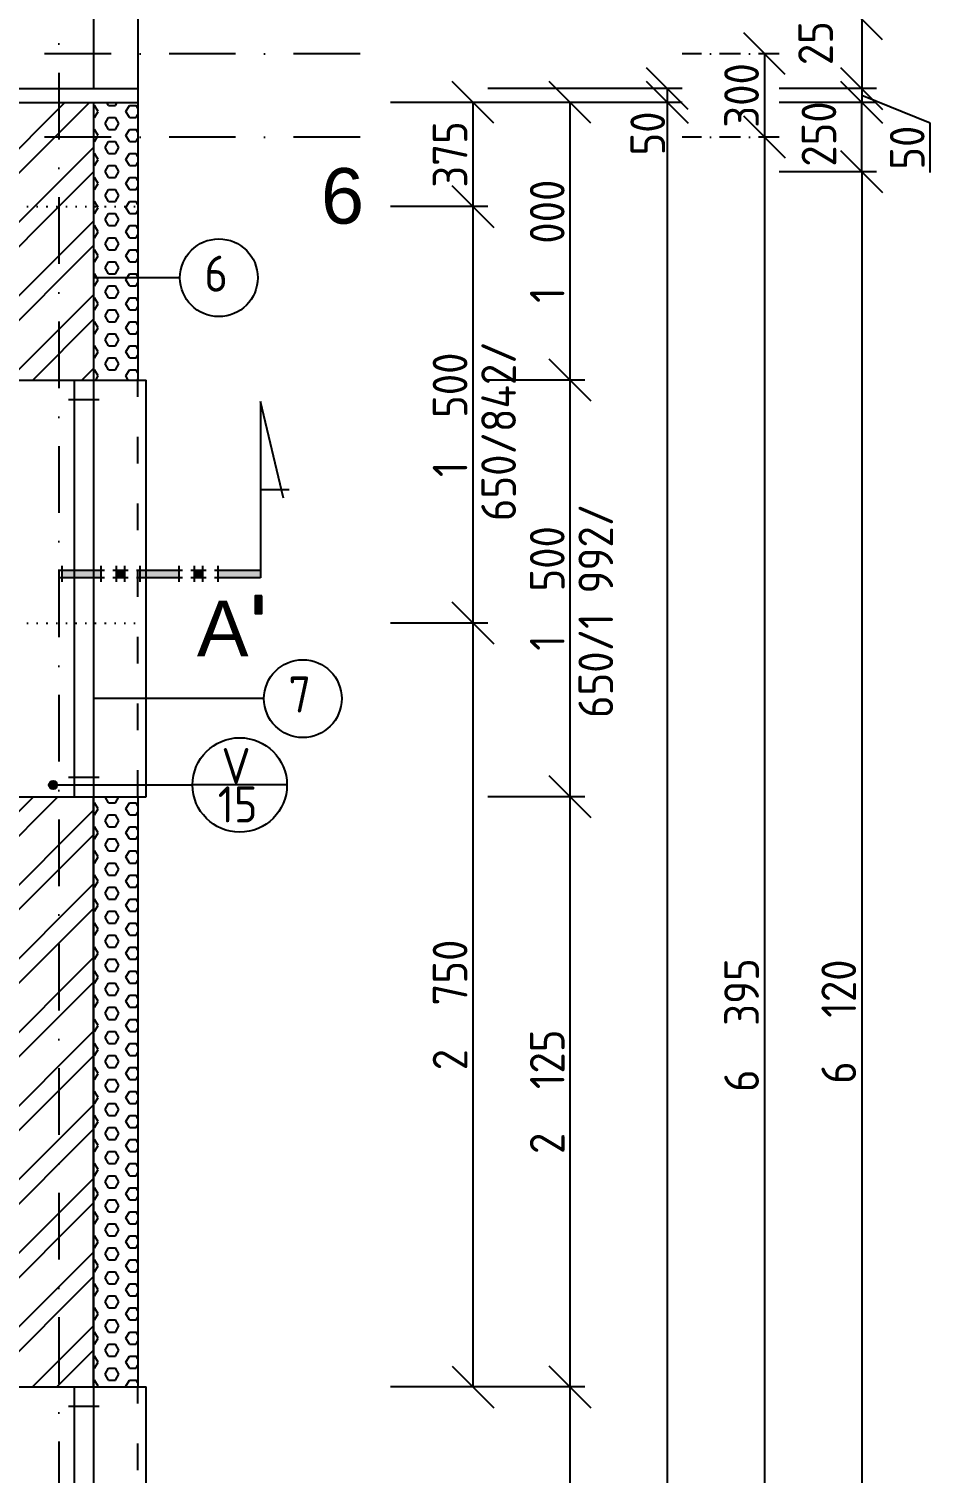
# Model space of a CAD drawing. Extents: x 4511820 to 5180432, y -1526536 to -944957.
# Drawn here: x 5040688 to 5043934, y -1141540 to -1136339 of the extents above; entities that cross this region are included whole.
import ezdxf

# ---------------------------------------------------------------- set-up
doc = ezdxf.new("R2010")
doc.units = 0
doc.header["$MEASUREMENT"] = 0
for name, pattern in [('ACAD_ISO03W100', [30, 12, -18]), ('ACAD_ISO07W100', [3.5, 0.5, -3]), ('BODKOCIARKOVANA_3', [5.6, 3, -1.3, 0, -1.3])]:
    doc.linetypes.add(name, pattern=pattern)
doc.layers.get('0').update_dxf_attribs({"linetype": 'CONTINUOUS'})
doc.layers.get('Defpoints').update_dxf_attribs({"color": 61, "linetype": 'CONTINUOUS'})
for name, color, linetype in [('KÓTY', 4, 'CONTINUOUS'), ('MÚRY', 1, 'CONTINUOUS'), ('OKNÁ', 143, 'CONTINUOUS'), ('osi', 253, 'CONTINUOUS'), ('TENKÁ', 7, 'CONTINUOUS'), ('ŠRAFY', 82, 'CONTINUOUS')]:
    doc.layers.add(name, color=color, linetype=linetype)
doc.styles.add('styl1', font='arial.ttf')
doc.styles.add('STYLE1', font='isocp.shx')
doc.dimstyles.new('STANDARD-50', dxfattribs={"dimtxt": 125, "dimasz": 150, "dimexe": 10, "dimexo": 200, "dimgap": 20, "dimtad": 1, "dimdsep": 46, "dimlunit": 6, "dimtxsty": 'STYLE1', "dimblk1": 'OBLIQUE', "dimblk2": 'OBLIQUE', "dimsah": 1, "dimcen": 2.5, "dimse1": 1, "dimse2": 1, "dimadec": 0, "dimazin": 0, "dimtfac": 1, "dimtmove": 1, "dimatfit": 3, "dimldrblk": 'OBLIQUE', "dimfxl": 1, "dimtolj": 1, "dimtzin": 0, "dimarcsym": 0})
pattern_1 = [(45, (584112, 91563.12), (-132.5825215, 132.5825215), []), (45, (584200.39, 91563.12), (-132.5825215, 132.5825215), [])]

# ---------------------------------------------------------------- blocks, each defined once
blk = doc.blocks.new('_OBLIQUE')
at = {"color": 0, "linetype": 'ByBlock'}
blk.add_line((-0.5, -0.5), (0.5, 0.5), dxfattribs=at)
blk = doc.blocks.new('*D12829')
at = {"layer": 'Defpoints', "color": 0}
for p in [(5040796, -1136429.2), (5040796, -1136729.2), (5043337.5, -1136729.2)]:
    blk.add_point(p, dxfattribs=at)
at = {"layer": 'KÓTY', "color": 0, "lineweight": -2}
blk.add_line((5043337.5, -1136429.2), (5043337.5, -1136729.2), dxfattribs=at)
at = {"layer": 'KÓTY', "color": 0, "linetype": 'ByBlock', "lineweight": -2, "xscale": 150, "yscale": 150, "zscale": 150}
for p, rotation in [((5043337.5, -1136429.2), 90), ((5043337.5, -1136729.2), 270)]:
    blk.add_blockref('_OBLIQUE', p, dxfattribs=dict(at, rotation=rotation))
at = {"layer": 'KÓTY', "color": 0, "insert": (5043255, -1136579.2), "char_height": 125, "attachment_point": 5, "rotation": 90, "style": 'STYLE1'}
blk.add_mtext('\\A1;300', dxfattribs=at)
blk = doc.blocks.new('*D12830')
at = {"layer": 'Defpoints', "color": 0}
for p in [(5041081, -1136554.2), (5041081, -1136604.2), (5042987.5, -1136604.2)]:
    blk.add_point(p, dxfattribs=at)
at = {"layer": 'KÓTY', "color": 0, "lineweight": -2}
blk.add_line((5042987.5, -1136554.2), (5042987.5, -1136604.2), dxfattribs=at)
at = {"layer": 'KÓTY', "color": 0, "linetype": 'ByBlock', "lineweight": -2, "xscale": 150, "yscale": 150, "zscale": 150}
for p, rotation in [((5042987.5, -1136554.2), 90), ((5042987.5, -1136604.2), 270)]:
    blk.add_blockref('_OBLIQUE', p, dxfattribs=dict(at, rotation=rotation))
at = {"layer": 'KÓTY', "color": 0, "insert": (5042917, -1136716), "char_height": 125, "attachment_point": 5, "rotation": 90, "style": 'STYLE1'}
blk.add_mtext('\\A1;50', dxfattribs=at)
blk = doc.blocks.new('*D12831')
at = {"layer": 'Defpoints', "color": 0}
for p in [(5040541, -1136304.2), (5040541, -1136554.2), (5043687.5, -1136554.2)]:
    blk.add_point(p, dxfattribs=at)
at = {"layer": 'KÓTY', "color": 0, "lineweight": -2}
blk.add_line((5043687.5, -1136304.2), (5043687.5, -1136554.2), dxfattribs=at)
at = {"layer": 'KÓTY', "color": 0, "linetype": 'ByBlock', "lineweight": -2, "xscale": 150, "yscale": 150, "zscale": 150}
for p, rotation in [((5043687.5, -1136304.2), 90), ((5043687.5, -1136554.2), 270)]:
    blk.add_blockref('_OBLIQUE', p, dxfattribs=dict(at, rotation=rotation))
at = {"layer": 'KÓTY', "color": 0, "insert": (5043521.5, -1136352.5), "char_height": 125, "attachment_point": 5, "rotation": 90, "style": 'STYLE1'}
blk.add_mtext('\\A1;250', dxfattribs=at)
blk = doc.blocks.new('*D12832')
at = {"layer": 'Defpoints', "color": 0}
for p in [(5040541, -1136854.2), (5040541, -1142974.2), (5043687.5, -1142974.2)]:
    blk.add_point(p, dxfattribs=at)
at = {"layer": 'KÓTY', "color": 0, "lineweight": -2}
blk.add_line((5043687.5, -1136854.2), (5043687.5, -1142974.2), dxfattribs=at)
at = {"layer": 'KÓTY', "color": 0, "linetype": 'ByBlock', "lineweight": -2, "xscale": 150, "yscale": 150, "zscale": 150}
for p, rotation in [((5043687.5, -1136854.2), 90), ((5043687.5, -1142974.2), 270)]:
    blk.add_blockref('_OBLIQUE', p, dxfattribs=dict(at, rotation=rotation))
at = {"layer": 'KÓTY', "color": 0, "insert": (5043605, -1139914.2), "char_height": 125, "attachment_point": 5, "rotation": 90, "style": 'STYLE1'}
blk.add_mtext('\\A1;6ﾠ120', dxfattribs=at)
blk = doc.blocks.new('*D12833')
at = {"layer": 'Defpoints', "color": 0}
for p in [(5040541, -1136604.2), (5043687.5, -1136604.2), (5040541, -1136854.2)]:
    blk.add_point(p, dxfattribs=at)
at = {"layer": 'KÓTY', "color": 0, "lineweight": -2}
blk.add_line((5043687.5, -1136854.2), (5043687.5, -1136604.2), dxfattribs=at)
at = {"layer": 'KÓTY', "color": 0, "linetype": 'ByBlock', "lineweight": -2, "xscale": 150, "yscale": 150, "zscale": 150}
for p, rotation in [((5043687.5, -1136604.2), 90), ((5043687.5, -1136854.2), 270)]:
    blk.add_blockref('_OBLIQUE', p, dxfattribs=dict(at, rotation=rotation))
at = {"layer": 'KÓTY', "color": 0, "insert": (5043533.5, -1136718), "char_height": 125, "attachment_point": 5, "rotation": 90, "style": 'STYLE1'}
blk.add_mtext('\\A1;250', dxfattribs=at)
blk = doc.blocks.new('*D12834')
at = {"layer": 'Defpoints', "color": 0}
for p in [(5041081, -1136554.2), (5041081, -1136604.2), (5043687.5, -1136604.2)]:
    blk.add_point(p, dxfattribs=at)
at = {"layer": 'KÓTY', "color": 0, "lineweight": -2}
for p, q in [((5043687.5, -1136554.2), (5043687.5, -1136604.2)), ((5043934, -1136678.5), (5043687.5, -1136579.2)), ((5043934, -1136856.1), (5043934, -1136678.5))]:
    blk.add_line(p, q, dxfattribs=at)
at = {"layer": 'KÓTY', "color": 0, "linetype": 'ByBlock', "lineweight": -2, "xscale": 150, "yscale": 150, "zscale": 150}
for p, rotation in [((5043687.5, -1136554.2), 90), ((5043687.5, -1136604.2), 270)]:
    blk.add_blockref('_OBLIQUE', p, dxfattribs=dict(at, rotation=rotation))
at = {"layer": 'KÓTY', "color": 0, "insert": (5043851.5, -1136767.3), "char_height": 125, "attachment_point": 5, "rotation": 90, "style": 'STYLE1'}
blk.add_mtext('\\A1;50', dxfattribs=at)
blk = doc.blocks.new('*D12835')
at = {"layer": 'Defpoints', "color": 0}
for p in [(5041881, -1136729.2), (5041881, -1143124.2), (5043337.5, -1143124.2)]:
    blk.add_point(p, dxfattribs=at)
at = {"layer": 'KÓTY', "color": 0, "lineweight": -2}
blk.add_line((5043337.5, -1136729.2), (5043337.5, -1143124.2), dxfattribs=at)
at = {"layer": 'KÓTY', "color": 0, "linetype": 'ByBlock', "lineweight": -2, "xscale": 150, "yscale": 150, "zscale": 150}
for p, rotation in [((5043337.5, -1136729.2), 90), ((5043337.5, -1143124.2), 270)]:
    blk.add_blockref('_OBLIQUE', p, dxfattribs=dict(at, rotation=rotation))
at = {"layer": 'KÓTY', "color": 0, "insert": (5043255, -1139926.7), "char_height": 125, "attachment_point": 5, "rotation": 90, "style": 'STYLE1'}
blk.add_mtext('\\A1;6ﾠ395', dxfattribs=at)
blk = doc.blocks.new('*D12841')
at = {"layer": 'Defpoints', "color": 0}
for p in [(5040921, -1136604.2), (5040921, -1169449.2), (5042987.5, -1169449.2)]:
    blk.add_point(p, dxfattribs=at)
at = {"layer": 'KÓTY', "color": 0, "lineweight": -2}
blk.add_line((5042987.5, -1136604.2), (5042987.5, -1169449.2), dxfattribs=at)
at = {"layer": 'KÓTY', "color": 0, "linetype": 'ByBlock', "lineweight": -2, "xscale": 150, "yscale": 150, "zscale": 150}
for p, rotation in [((5042987.5, -1136604.2), 90), ((5042987.5, -1169449.2), 270)]:
    blk.add_blockref('_OBLIQUE', p, dxfattribs=dict(at, rotation=rotation))
at = {"layer": 'KÓTY', "color": 0, "insert": (5042905, -1153026.7), "char_height": 125, "attachment_point": 5, "rotation": 90, "style": 'STYLE1'}
blk.add_mtext('\\A1;32ﾠ845', dxfattribs=at)
blk = doc.blocks.new('*D12857')
at = {"layer": 'Defpoints', "color": 0}
for p in [(5040921, -1141229.2), (5042637.5, -1141229.2), (5040921, -1142729.2)]:
    blk.add_point(p, dxfattribs=at)
at = {"layer": 'KÓTY', "color": 0, "lineweight": -2}
blk.add_line((5042637.5, -1142729.2), (5042637.5, -1141229.2), dxfattribs=at)
at = {"layer": 'KÓTY', "color": 0, "linetype": 'ByBlock', "lineweight": -2, "xscale": 150, "yscale": 150, "zscale": 150}
for p, rotation in [((5042637.5, -1141229.2), 90), ((5042637.5, -1142729.2), 270)]:
    blk.add_blockref('_OBLIQUE', p, dxfattribs=dict(at, rotation=rotation))
at = {"layer": 'KÓTY', "color": 0, "insert": (5042555, -1141979.2), "char_height": 125, "attachment_point": 5, "rotation": 90, "style": 'STYLE1'}
blk.add_mtext('\\A1;1ﾠ500', dxfattribs=at)
blk = doc.blocks.new('*D12858')
at = {"layer": 'Defpoints', "color": 0}
for p in [(5040921, -1139104.2), (5042637.5, -1139104.2), (5040921, -1141229.2)]:
    blk.add_point(p, dxfattribs=at)
at = {"layer": 'KÓTY', "color": 0, "lineweight": -2}
blk.add_line((5042637.5, -1141229.2), (5042637.5, -1139104.2), dxfattribs=at)
at = {"layer": 'KÓTY', "color": 0, "linetype": 'ByBlock', "lineweight": -2, "xscale": 150, "yscale": 150, "zscale": 150}
for p, rotation in [((5042637.5, -1139104.2), 90), ((5042637.5, -1141229.2), 270)]:
    blk.add_blockref('_OBLIQUE', p, dxfattribs=dict(at, rotation=rotation))
at = {"layer": 'KÓTY', "color": 0, "insert": (5042555, -1140166.7), "char_height": 125, "attachment_point": 5, "rotation": 90, "style": 'STYLE1'}
blk.add_mtext('\\A1;2ﾠ125', dxfattribs=at)
blk = doc.blocks.new('*D12859')
at = {"layer": 'Defpoints', "color": 0}
for p in [(5040921, -1137604.2), (5042637.5, -1137604.2), (5040921, -1139104.2)]:
    blk.add_point(p, dxfattribs=at)
at = {"layer": 'KÓTY', "color": 0, "lineweight": -2}
blk.add_line((5042637.5, -1139104.2), (5042637.5, -1137604.2), dxfattribs=at)
at = {"layer": 'KÓTY', "color": 0, "linetype": 'ByBlock', "lineweight": -2, "xscale": 150, "yscale": 150, "zscale": 150}
for p, rotation in [((5042637.5, -1137604.2), 90), ((5042637.5, -1139104.2), 270)]:
    blk.add_blockref('_OBLIQUE', p, dxfattribs=dict(at, rotation=rotation))
at = {"layer": 'KÓTY', "color": 0, "insert": (5042555, -1138354.2), "char_height": 125, "attachment_point": 5, "rotation": 90, "style": 'STYLE1'}
blk.add_mtext('\\A1;1ﾠ500', dxfattribs=at)
blk = doc.blocks.new('*D12860')
at = {"layer": 'Defpoints', "color": 0}
for p in [(5040921, -1136604.2), (5042637.5, -1136604.2), (5040921, -1137604.2)]:
    blk.add_point(p, dxfattribs=at)
at = {"layer": 'KÓTY', "color": 0, "lineweight": -2}
blk.add_line((5042637.5, -1137604.2), (5042637.5, -1136604.2), dxfattribs=at)
at = {"layer": 'KÓTY', "color": 0, "linetype": 'ByBlock', "lineweight": -2, "xscale": 150, "yscale": 150, "zscale": 150}
for p, rotation in [((5042637.5, -1136604.2), 90), ((5042637.5, -1137604.2), 270)]:
    blk.add_blockref('_OBLIQUE', p, dxfattribs=dict(at, rotation=rotation))
at = {"layer": 'KÓTY', "color": 0, "insert": (5042555, -1137104.2), "char_height": 125, "attachment_point": 5, "rotation": 90, "style": 'STYLE1'}
blk.add_mtext('\\A1;1ﾠ000', dxfattribs=at)
blk = doc.blocks.new('*D12871')
at = {"layer": 'Defpoints', "color": 0}
for p in [(5041081, -1136604.2), (5041081, -1136979.2), (5042287.5, -1136979.2)]:
    blk.add_point(p, dxfattribs=at)
at = {"layer": 'KÓTY', "color": 0, "lineweight": -2}
blk.add_line((5042287.5, -1136604.2), (5042287.5, -1136979.2), dxfattribs=at)
at = {"layer": 'KÓTY', "color": 0, "linetype": 'ByBlock', "lineweight": -2, "xscale": 150, "yscale": 150, "zscale": 150}
for p, rotation in [((5042287.5, -1136604.2), 90), ((5042287.5, -1136979.2), 270)]:
    blk.add_blockref('_OBLIQUE', p, dxfattribs=dict(at, rotation=rotation))
at = {"layer": 'KÓTY', "color": 0, "insert": (5042205, -1136791.7), "char_height": 125, "attachment_point": 5, "rotation": 90, "style": 'STYLE1'}
blk.add_mtext('\\A1;375', dxfattribs=at)
blk = doc.blocks.new('*D12872')
at = {"layer": 'Defpoints', "color": 0}
for p in [(5041081, -1136979.2), (5041081, -1138479.2), (5042287.5, -1138479.2)]:
    blk.add_point(p, dxfattribs=at)
at = {"layer": 'KÓTY', "color": 0, "lineweight": -2}
blk.add_line((5042287.5, -1136979.2), (5042287.5, -1138479.2), dxfattribs=at)
at = {"layer": 'KÓTY', "color": 0, "linetype": 'ByBlock', "lineweight": -2, "xscale": 150, "yscale": 150, "zscale": 150}
for p, rotation in [((5042287.5, -1136979.2), 90), ((5042287.5, -1138479.2), 270)]:
    blk.add_blockref('_OBLIQUE', p, dxfattribs=dict(at, rotation=rotation))
at = {"layer": 'KÓTY', "color": 0, "insert": (5042205, -1137729.2), "char_height": 125, "attachment_point": 5, "rotation": 90, "style": 'STYLE1'}
blk.add_mtext('\\A1;1ﾠ500', dxfattribs=at)
blk = doc.blocks.new('*D12873')
at = {"layer": 'Defpoints', "color": 0}
for p in [(5040921, -1138479.2), (5040921, -1141229.2), (5042287.5, -1141229.2)]:
    blk.add_point(p, dxfattribs=at)
at = {"layer": 'KÓTY', "color": 0, "lineweight": -2}
blk.add_line((5042287.5, -1138479.2), (5042287.5, -1141229.2), dxfattribs=at)
at = {"layer": 'KÓTY', "color": 0, "linetype": 'ByBlock', "lineweight": -2, "xscale": 150, "yscale": 150, "zscale": 150}
for p, rotation in [((5042287.5, -1138479.2), 90), ((5042287.5, -1141229.2), 270)]:
    blk.add_blockref('_OBLIQUE', p, dxfattribs=dict(at, rotation=rotation))
at = {"layer": 'KÓTY', "color": 0, "insert": (5042205, -1139854.2), "char_height": 125, "attachment_point": 5, "rotation": 90, "style": 'STYLE1'}
blk.add_mtext('\\A1;2ﾠ750', dxfattribs=at)

msp = doc.modelspace()

# ---------------------------------------------------------------- hatches: boundary and pattern name
at = {"layer": 'TENKÁ'}
h = msp.add_hatch(color=256, dxfattribs=at)
h.dxf.hatch_style = 1
h.paths.add_polyline_path([(5040947.687, -1138315.625), (5040947.687, -1138289.75), (5040806.562, -1138289.75), (5040806.562, -1138315.625)])
h = msp.add_hatch(color=256, dxfattribs=at)
h.dxf.hatch_style = 1
h.paths.add_polyline_path([(5041032.812, -1138315.625), (5041032.812, -1138289.75), (5041002.562, -1138289.75), (5041002.562, -1138315.625)])
h = msp.add_hatch(color=256, dxfattribs=at)
h.dxf.hatch_style = 1
h.paths.add_polyline_path([(5041087.687, -1138315.625), (5041228.812, -1138315.625), (5041228.812, -1138289.75), (5041087.687, -1138289.75)])
h = msp.add_hatch(color=256, dxfattribs=at)
h.dxf.hatch_style = 1
h.paths.add_polyline_path([(5041313.937, -1138315.625), (5041313.937, -1138289.75), (5041283.687, -1138289.75), (5041283.687, -1138315.625)])
h = msp.add_hatch(color=256, dxfattribs=at)
h.dxf.hatch_style = 1
h.paths.add_polyline_path([(5041368.812, -1138315.625), (5041522.437, -1138315.625), (5041522.437, -1138289.75), (5041368.812, -1138289.75)])
h = msp.add_hatch(color=256, dxfattribs=at)
h.dxf.hatch_style = 1
h.paths.add_polyline_path([(5041503.062, -1138380.5), (5041503.062, -1138444.125), (5041526.687, -1138444.125), (5041526.687, -1138380.5)])
h = msp.add_hatch(color=256, dxfattribs=at)
h.dxf.hatch_style = 1
h.paths.add_polyline_path([(5040790.327, -1139061.957, 2.41421356), (5040775.327, -1139076.957, 0.41421356)])
at = {"layer": 'ŠRAFY'}
h = msp.add_hatch(dxfattribs=at)
h.set_pattern_fill('ANSI32', color=256, scale=500)
h.set_pattern_definition(pattern_1)
h.paths.add_polyline_path([(5040921, -1136979.191), (5040921, -1136604.191), (5040541, -1136604.191), (5040541, -1136854.191), (5040541, -1136979.191)])
h = msp.add_hatch(dxfattribs=at)
h.set_pattern_fill('HEX', color=256, scale=200)
h.paths.add_polyline_path([(5041081, -1136604.191), (5040921, -1136604.191), (5040921, -1137604.191), (5041081, -1137604.191), (5041081, -1137235.691)])
h = msp.add_hatch(dxfattribs=at)
h.set_pattern_fill('ANSI32', color=256, scale=500)
h.set_pattern_definition(pattern_1)
h.paths.add_polyline_path([(5040921, -1137604.191), (5040921, -1136979.191), (5040541, -1136979.191), (5040541, -1137604.191)])
h = msp.add_hatch(dxfattribs=at)
h.set_pattern_fill('ANSI32', color=256, scale=500)
h.set_pattern_definition(pattern_1)
h.paths.add_polyline_path([(5040851, -1141229.191), (5040921, -1141229.191), (5040921, -1139104.191), (5040851, -1139104.191), (5040541, -1139104.191), (5040541, -1139154.191), (5040541, -1139354.191), (5040541, -1140954.191), (5040541, -1141154.191), (5040541, -1141229.191)])
h = msp.add_hatch(dxfattribs=at)
h.set_pattern_fill('HEX', color=256, scale=200)
h.paths.add_polyline_path([(5041081, -1141229.191), (5041081, -1139104.191), (5040921, -1139104.191), (5040921, -1141229.191)])

# ---------------------------------------------------------------- linework, layer by layer
at = {"layer": 'KÓTY', "linetype": 'BODKOCIARKOVANA_3', "ltscale": 25}
for p, q in [((5043390.903, -1136429.191), (5043040.903, -1136429.191)), ((5043390.903, -1136729.191), (5043040.903, -1136729.191))]:
    msp.add_line(p, q, dxfattribs=at)
at = {"layer": 'KÓTY', "ltscale": 25}
for p, q in [((5042690.903, -1136554.191), (5042340.903, -1136554.191)), ((5043040.903, -1136554.191), (5042690.903, -1136554.191)), ((5043740.903, -1136554.191), (5043390.903, -1136554.191)), ((5042690.903, -1136604.191), (5042340.903, -1136604.191)), ((5043040.903, -1136604.191), (5042690.903, -1136604.191)), ((5043740.903, -1136604.191), (5043390.903, -1136604.191)), ((5043740.903, -1136854.191), (5043390.903, -1136854.191))]:
    msp.add_line(p, q, dxfattribs=at)
at = {"layer": 'KÓTY', "ltscale": 0.25}
for p, q in [((5042340.903, -1136604.191), (5041990.903, -1136604.191)), ((5042340.903, -1136979.191), (5041990.903, -1136979.191)), ((5042690.903, -1137604.191), (5042340.903, -1137604.191)), ((5042340.903, -1138479.191), (5041990.903, -1138479.191)), ((5042690.903, -1139104.191), (5042340.903, -1139104.191)), ((5042340.903, -1141229.191), (5041990.903, -1141229.191)), ((5042690.903, -1141229.191), (5042340.903, -1141229.191))]:
    msp.add_line(p, q, dxfattribs=at)
at = {"layer": 'MÚRY'}
for p, q in [((5041081, -1135057), (5041081, -1137604.191)), ((5040541, -1137604.191), (5041081, -1137604.191)), ((5040541, -1139104.191), (5041081, -1139104.191)), ((5041081, -1139104.191), (5041081, -1141229.191)), ((5041081, -1139104.191), (5041081, -1141229.191)), ((5040541, -1141229.191), (5041081, -1141229.191))]:
    msp.add_line(p, q, dxfattribs=at)
at = {"layer": 'OKNÁ', "ltscale": 0.25}
for p, q in [((5041232.354, -1137235.691), (5040926, -1137235.691)), ((5040851, -1137604.191), (5040851, -1139104.191)), ((5040921, -1137604.191), (5040921, -1139104.191)), ((5040831, -1137674.191), (5040941, -1137674.191)), ((5040831, -1137674.191), (5040941, -1137674.191)), ((5041534.854, -1138751.191), (5040921, -1138751.191)), ((5040831, -1139034.191), (5040941, -1139034.191)), ((5040831, -1139034.191), (5040941, -1139034.191)), ((5040851, -1141229.191), (5040851, -1142729.191)), ((5040921, -1141229.191), (5040921, -1142729.191)), ((5040831, -1141299.191), (5040941, -1141299.191)), ((5040831, -1141299.191), (5040941, -1141299.191))]:
    msp.add_line(p, q, dxfattribs=at)
for centre in [(5041372.354, -1137235.691), (5041674.854, -1138751.191)]:
    msp.add_circle(centre, 140, dxfattribs=at)
at = {"layer": 'osi', "linetype": 'BODKOCIARKOVANA_3', "ltscale": 80}
for p, q in [((5040796, -1134257), (5040796, -1171774.191)), ((5041881, -1136429.191), (4978211, -1136429.191)), ((5041881, -1136729.191), (4978211, -1136729.191))]:
    msp.add_line(p, q, dxfattribs=at)
at = {"layer": 'TENKÁ'}
for p, q in [((5040921, -1135057), (5040921, -1136554.191)), ((5037041, -1136554.191), (5041081, -1136554.191)), ((5037041, -1136604.191), (5041081, -1136604.191)), ((5040921, -1136604.191), (5040921, -1137604.191)), ((5041522.437, -1137680.625), (5041522.437, -1138315.625)), ((5041605.562, -1138029.25), (5041522.437, -1137680.625)), ((5041522.437, -1137998.125), (5041625.687, -1137998.125)), ((5040960.187, -1138289.75), (5040794.062, -1138289.75)), ((5040806.562, -1138273.5), (5040806.562, -1138330.5)), ((5040947.687, -1138273.5), (5040947.687, -1138330.5)), ((5041045.312, -1138289.75), (5040990.062, -1138289.75)), ((5041002.562, -1138273.5), (5041002.562, -1138330.5)), ((5041032.812, -1138273.5), (5041032.812, -1138330.5)), ((5041241.312, -1138289.75), (5041075.187, -1138289.75)), ((5041087.687, -1138273.5), (5041087.687, -1138330.5)), ((5041228.812, -1138273.5), (5041228.812, -1138330.5)), ((5041326.437, -1138289.75), (5041271.187, -1138289.75)), ((5041283.687, -1138273.5), (5041283.687, -1138330.5)), ((5041313.937, -1138273.5), (5041313.937, -1138330.5)), ((5041522.437, -1138289.75), (5041356.312, -1138289.75)), ((5041368.812, -1138273.5), (5041368.812, -1138330.5)), ((5040960.187, -1138315.625), (5040794.062, -1138315.625)), ((5041045.312, -1138315.625), (5040990.062, -1138315.625)), ((5041241.312, -1138315.625), (5041075.187, -1138315.625)), ((5041326.437, -1138315.625), (5041271.187, -1138315.625)), ((5041522.437, -1138315.625), (5041356.312, -1138315.625)), ((5040921, -1141229.191), (5040921, -1139104.191)), ((5040921, -1139104.191), (5040921, -1141229.191))]:
    msp.add_line(p, q, dxfattribs=at)
at = {"layer": 'TENKÁ', "linetype": 'ACAD_ISO07W100', "ltscale": 10}
for p, q in [((5040541, -1136979.191), (5041081, -1136979.191)), ((5040541, -1138479.191), (5041081, -1138479.191))]:
    msp.add_line(p, q, dxfattribs=at)
at = {"layer": 'TENKÁ', "linetype": 'ACAD_ISO03W100', "ltscale": 8}
for p, q in [((5041081, -1139104.191), (5041081, -1137604.191)), ((5041081, -1142729.191), (5041081, -1141229.191))]:
    msp.add_line(p, q, dxfattribs=at)
at = {"layer": 'TENKÁ', "ltscale": 0.25}
for p, q in [((5041081, -1137604.191), (5041111, -1137604.191)), ((5041111, -1139104.191), (5041111, -1137604.191)), ((5040775.327, -1139061.957), (5041277.729, -1139061.957)), ((5041617.729, -1139061.957), (5041277.729, -1139061.957)), ((5041081, -1139104.191), (5041111, -1139104.191)), ((5041081, -1141229.191), (5041111, -1141229.191)), ((5041111, -1142729.191), (5041111, -1141229.191))]:
    msp.add_line(p, q, dxfattribs=at)
at = {"layer": 'TENKÁ'}
msp.add_lwpolyline([(5041526.687, -1138380.5), (5041503.062, -1138380.5), (5041503.062, -1138444.125), (5041526.687, -1138444.125)], close=True, dxfattribs=at)
at = {"layer": 'TENKÁ', "ltscale": 0.25}
msp.add_circle((5041447.729, -1139061.957), 170, dxfattribs=at)
at = {"layer": 'TENKÁ'}
msp.add_circle((5040775.327, -1139061.957), 15, dxfattribs=at)

# ---------------------------------------------------------------- texts
at = {"layer": 'KÓTY', "char_height": 125, "attachment_point": 5, "rotation": 90, "style": 'STYLE1'}
for s, insert in [('\\A1;650/842/', (5042379.957, -1137788.314)), ('\\A1;650/1 992/', (5042729.957, -1138435.314))]:
    msp.add_mtext(s, dxfattribs=dict(at, insert=insert))
at = {"layer": 'TENKÁ', "ltscale": 0.25, "style": 'styl1'}
for s, p in [('6', (5041740.054, -1137040.769)), ('A', (5041293.201, -1138598.942))]:
    msp.add_text(s, height=200, dxfattribs=at).set_placement(p)
at = {"layer": 'TENKÁ', "style": 'STYLE1'}
for s, p in [('6', (5041320.323, -1137285.691)), ('7', (5041622.823, -1138801.191)), ('V', (5041381.699, -1139058.457)), ('15', (5041368.199, -1139197.094))]:
    msp.add_text(s, height=130, dxfattribs=at).set_placement(p)

# ---------------------------------------------------------------- dimensions: what is measured, and where the dimension line sits
at = {"layer": 'KÓTY'}
for base, p1, p2, picture, middle in [((5043687.5, -1136554.191), (5040541, -1136304.191), (5040541, -1136554.191), '*D12831', (5043604, -1136352.5)), ((5042987.5, -1136604.191), (5041081, -1136554.191), (5041081, -1136604.191), '*D12830', (5042999.5, -1136716)), ((5043687.5, -1136604.191), (5041081, -1136554.191), (5041081, -1136604.191), '*D12834', (5043934, -1136698.5)), ((5043687.5, -1136604.191), (5040541, -1136854.191), (5040541, -1136604.191), '*D12833', (5043616, -1136718))]:
    dim = msp.add_linear_dim(base=base, p1=p1, p2=p2, angle=90, dimstyle='STANDARD-50', dxfattribs=at)
    dim.commit()
    dim.dimension.update_dxf_attribs({"geometry": picture, "text_midpoint": middle, "dimtype": 160})
for base, p1, p2, picture, middle in [((5043337.5, -1136729.191), (5040796, -1136429.191), (5040796, -1136729.191), '*D12829', (5043255, -1136579.191)), ((5042987.5, -1169449.191), (5040921, -1136604.191), (5040921, -1169449.191), '*D12841', (5042904.957, -1153026.691)), ((5042637.5, -1136604.191), (5040921, -1137604.191), (5040921, -1136604.191), '*D12860', (5042554.957, -1137104.191)), ((5042287.5, -1136979.191), (5041081, -1136604.191), (5041081, -1136979.191), '*D12871', (5042205, -1136791.691)), ((5043337.5, -1143124.191), (5041881, -1136729.191), (5041881, -1143124.191), '*D12835', (5043254.957, -1139926.691)), ((5043687.5, -1142974.191), (5040541, -1136854.191), (5040541, -1142974.191), '*D12832', (5043604.957, -1139914.191)), ((5042287.5, -1138479.191), (5041081, -1136979.191), (5041081, -1138479.191), '*D12872', (5042204.957, -1137729.191)), ((5042637.5, -1137604.191), (5040921, -1139104.191), (5040921, -1137604.191), '*D12859', (5042554.957, -1138354.191)), ((5042287.5, -1141229.191), (5040921, -1138479.191), (5040921, -1141229.191), '*D12873', (5042204.957, -1139854.191)), ((5042637.5, -1139104.191), (5040921, -1141229.191), (5040921, -1139104.191), '*D12858', (5042554.957, -1140166.691)), ((5042637.5, -1141229.191), (5040921, -1142729.191), (5040921, -1141229.191), '*D12857', (5042554.957, -1141979.191))]:
    dim = msp.add_linear_dim(base=base, p1=p1, p2=p2, angle=90, dimstyle='STANDARD-50', dxfattribs=at)
    dim.commit()
    dim.dimension.update_dxf_attribs({"geometry": picture, "text_midpoint": middle})

doc.saveas('drawing.dxf')
